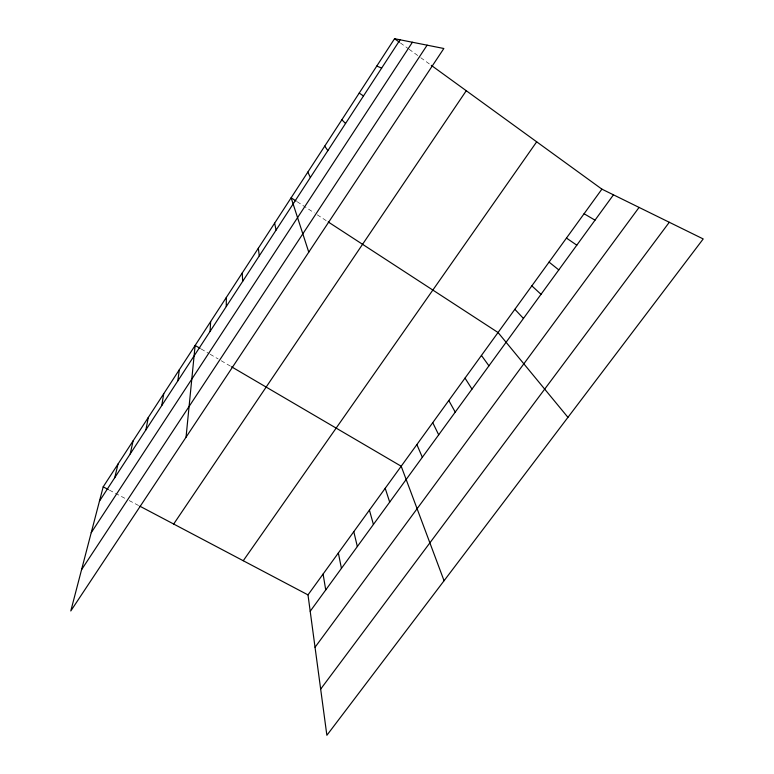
<?xml version="1.0" encoding="UTF-8"?>
<svg xmlns="http://www.w3.org/2000/svg" width="774" height="774" viewBox="0 0 774 774"><rect width="100%" height="100%" fill="white"/><g stroke="black" fill="none" stroke-linecap="round" stroke-linejoin="round"><path stroke-width="0.58" stroke-dasharray="3.87 2.9" d="M109.405 490.126L127.023 499.424M129.161 500.546L138.769 505.616M201.134 348.968L209.144 353.66M210.141 354.25L218.152 358.942M221.209 360.732L230.478 366.16M297.168 201.733L314.292 212.879M317.282 214.833L327.209 221.287M400.39 42.928L408.159 48.569M409.127 49.275L417.873 55.612M420.756 57.702L430.315 64.639"/><path stroke-width="1.16" d="M226.269 306.533L226.347 297.419M210.083 331.378L210.644 321.578M186.041 437.204L195.125 345.446L200.137 348.377M177.817 380.885L179.336 369.74M161.756 405.547L163.73 393.734M145.889 429.889L148.318 417.438M130.216 453.932L133.099 440.851M114.745 477.684L118.054 463.984M103.194 486.846L70.792 610.967L443.85 48.501L394.566 38.7L103.194 486.846L108.37 489.584M99.459 501.136L400.081 39.803M91.226 532.696L412.416 42.251M81.56 569.703L427.122 45.173M173.676 524.037L466.267 90.722M243.249 560.734L536.682 141.816M307.994 594.887L601.901 189.146L703.208 238.943L326.87 735.3L307.994 594.887L139.842 506.186M310.2 611.276L613.463 194.825M315.037 647.267L639.072 207.413M320.659 689.112L669.297 222.264M376.764 66.071L381.659 68.064M584.08 213.75L595.013 220.155M231.503 366.77L401.193 466.229L444.063 580.742M296.161 201.076L291.121 197.796L308.768 252.16M328.195 221.935L498.05 332.52L567.942 417.341M359.204 93.083L363.49 95.957M566.462 238.073L576.794 245.174M394.566 38.7L399.413 42.222M431.273 65.335L601.901 189.146M549.056 262.105L558.789 269.894M531.854 285.848L541.007 294.313M341.856 119.757L345.552 123.482M514.855 309.319L523.447 318.433M481.438 355.45L488.936 365.821M324.732 146.102L327.847 150.659M465.019 378.109L471.985 389.099M448.785 400.516L455.238 412.097M432.743 422.672L438.684 434.824M307.82 172.109L310.374 177.469M416.876 444.576L422.333 457.289M385.21 488.288L389.69 502.113M369.411 510.095L373.416 524.462M353.795 531.661L357.336 546.55M274.625 223.164L276.086 230.081M338.354 552.975L341.44 568.377M323.087 574.047L325.728 589.952M258.342 248.222L259.271 255.884M242.243 272.97L242.668 281.368"/></g></svg>
